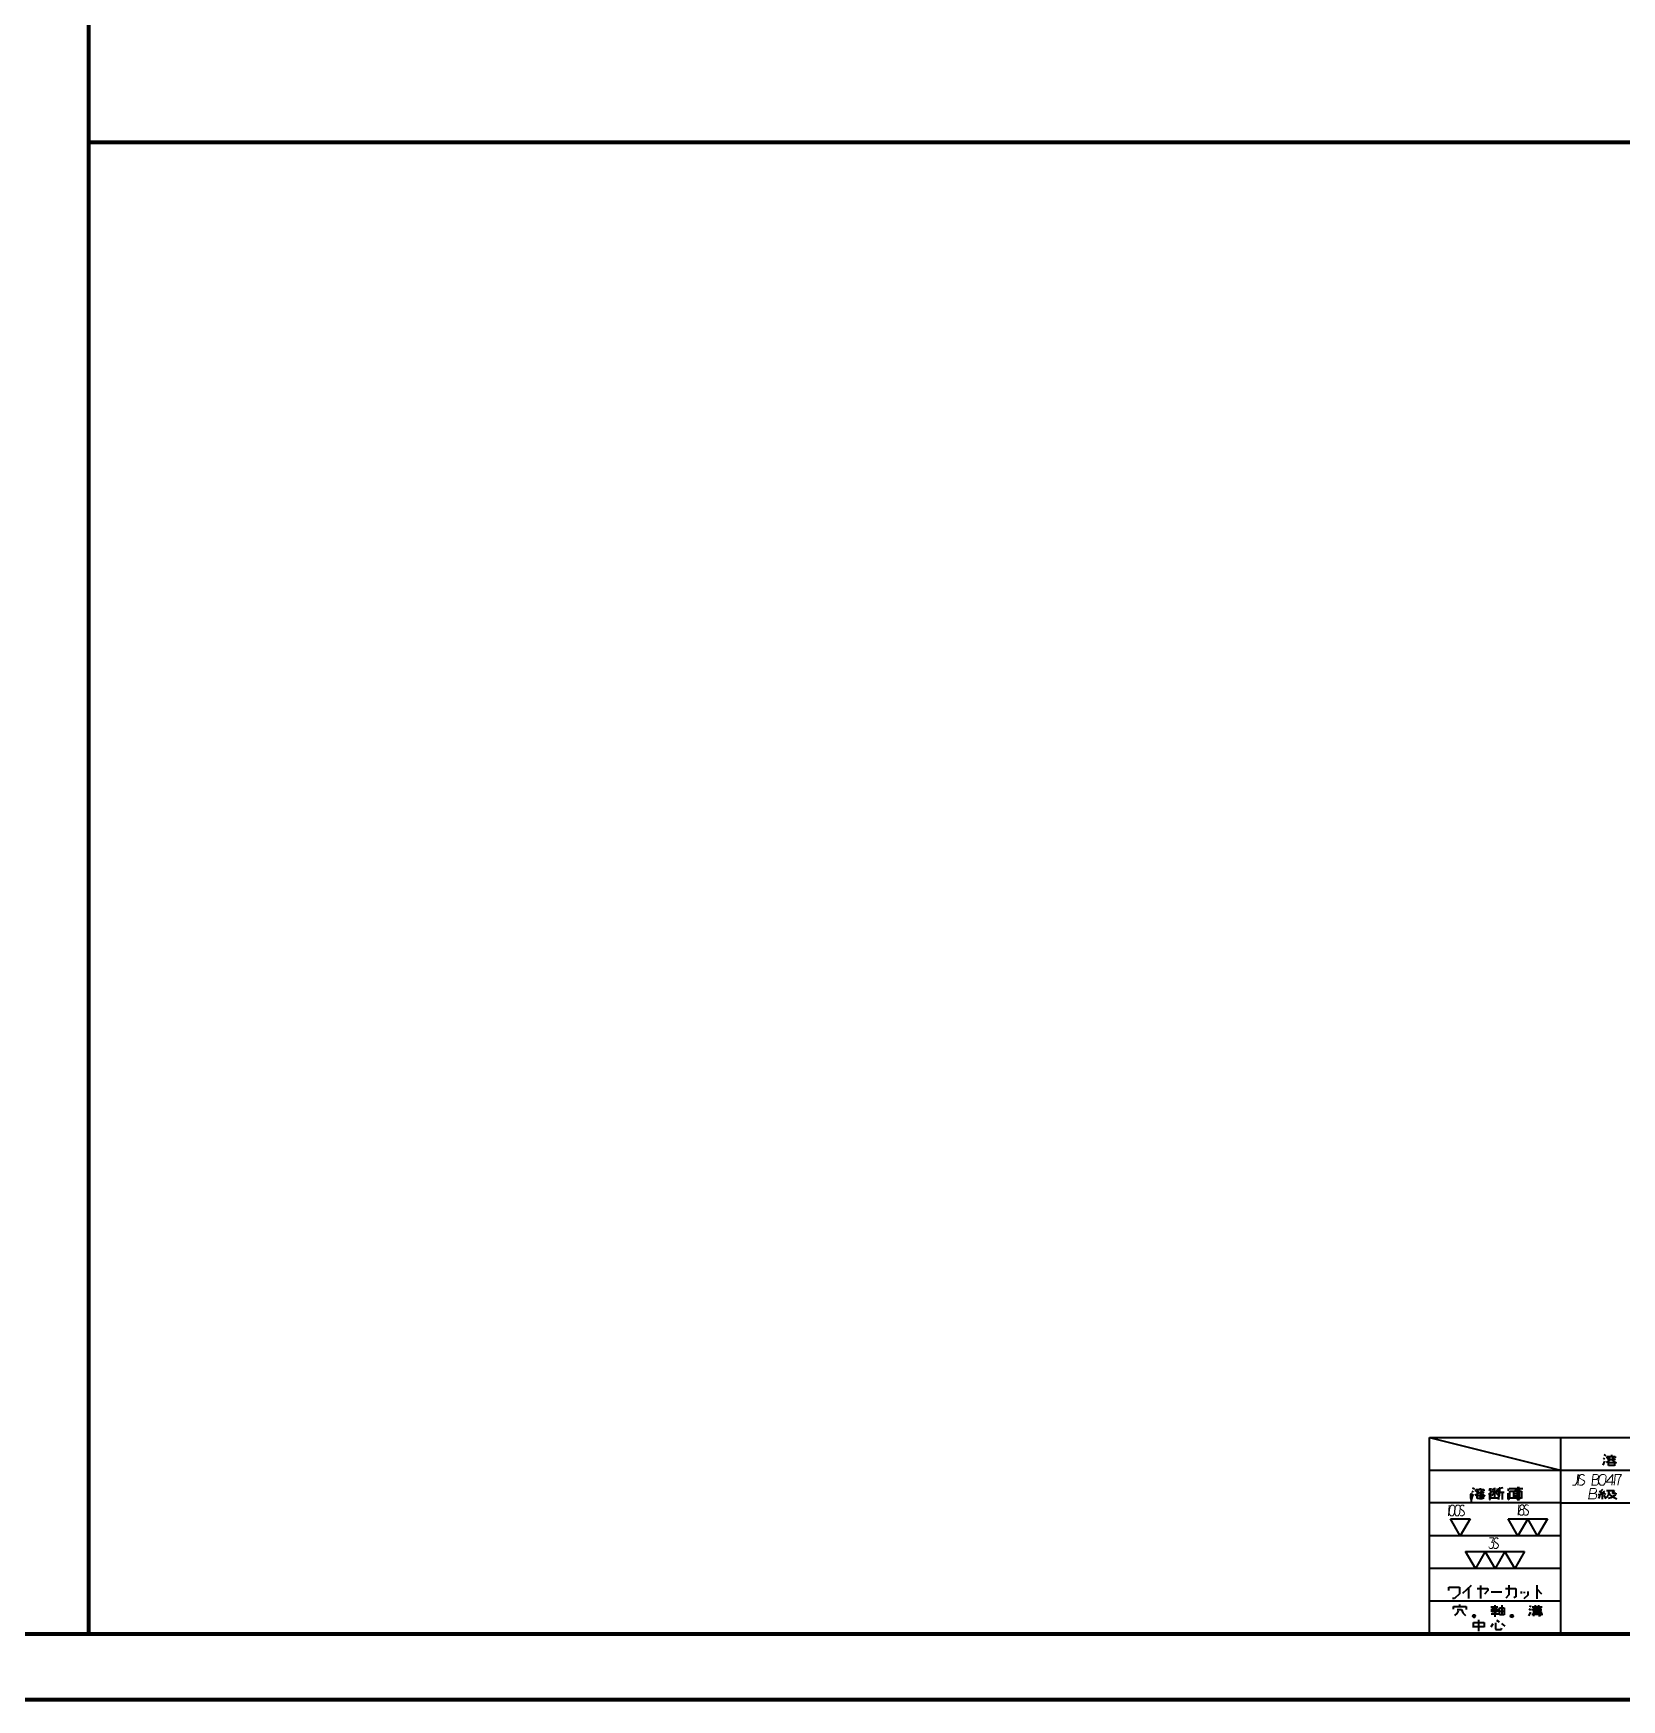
# Model space of a CAD drawing. Header units: millimetres. Extents: x 1333 to 104182, y -62926 to -5704.
# Drawn here: x 48755 to 49239, y -62916 to -62407 of the extents above; entities that cross this region are included whole.
import ezdxf

# ---------------------------------------------------------------- set-up
doc = ezdxf.new("R2010")
doc.units = ezdxf.units.MM
doc.header["$LTSCALE"] = 0.5
doc.layers.add('11', color=3, linetype='Continuous')

msp = doc.modelspace()

# ---------------------------------------------------------------- linework, layer by layer
at = {"color": 7, "lineweight": 70}
for p, q in [((48771.875, -61747.561), (48771.875, -62895.561)), ((48771.875, -62440.468), (49420.743, -62440.468)), ((49700.743, -62895.561), (48088.743, -62895.561)), ((49720.743, -62915.561), (48038.743, -62915.561))]:
    msp.add_line(p, q, dxfattribs=at)
at = {"color": 7, "lineweight": 35}
for p, q in [((49180.743, -62835.561), (49421.099, -62835.561)), ((49180.743, -62895.561), (49180.743, -62835.561)), ((49180.743, -62835.561), (49220.743, -62845.561)), ((49180.743, -62895.561), (49180.743, -62835.561)), ((49220.743, -62835.561), (49220.743, -62895.561)), ((49180.743, -62845.561), (49420.743, -62845.561)), ((49220.743, -62855.561), (49180.743, -62855.561)), ((49220.743, -62855.561), (49260.743, -62855.561)), ((49220.743, -62865.561), (49180.743, -62865.561)), ((49220.743, -62875.561), (49180.743, -62875.561)), ((49220.743, -62885.561), (49180.743, -62885.561)), ((49180.743, -62895.561), (48900.743, -62895.561)), ((49180.743, -62895.561), (48900.743, -62895.561)), ((49180.743, -62895.561), (48900.743, -62895.561)), ((49180.743, -62895.561), (48900.743, -62895.561)), ((49180.743, -62895.561), (48900.743, -62895.561)), ((49180.743, -62895.561), (48900.743, -62895.561)), ((49180.743, -62895.561), (48900.743, -62895.561)), ((49180.743, -62895.561), (48900.743, -62895.561)), ((49700.743, -62895.561), (49180.743, -62895.561))]:
    msp.add_line(p, q, dxfattribs=at)
at = {"color": 7, "lineweight": 35, "ltscale": 0.25}
for p, q in [((49180.743, -62855.561), (49180.743, -62835.561)), ((49180.743, -62855.561), (49180.743, -62835.561)), ((49180.743, -62855.561), (49180.743, -62835.561)), ((49180.743, -62875.561), (49180.743, -62855.561)), ((49180.743, -62875.561), (49180.743, -62855.561)), ((49180.743, -62895.561), (49180.743, -62875.561)), ((49180.743, -62895.561), (49180.743, -62875.561)), ((49180.743, -62895.561), (49180.743, -62875.561)), ((49180.743, -62895.561), (49180.743, -62875.561))]:
    msp.add_line(p, q, dxfattribs=at)
at = {"color": 7, "lineweight": 35, "ltscale": 0.006512}
msp.add_line((49233.684, -62841.875), (49234.089, -62842.203), dxfattribs=at)
at = {"color": 7, "lineweight": 35, "ltscale": 0.016865}
msp.add_line((49233.731, -62844.012), (49234.245, -62842.764), dxfattribs=at)
at = {"color": 7, "lineweight": 35, "ltscale": 0.008742}
for p, q in [((49233.887, -62840.815), (49234.478, -62841.189)), ((49193.853, -62850.9), (49194.444, -62851.274))]:
    msp.add_line(p, q, dxfattribs=at)
at = {"color": 7, "lineweight": 35, "ltscale": 0.014848}
msp.add_line((49235.629, -62842.546), (49234.619, -62843.17), dxfattribs=at)
at = {"color": 7, "lineweight": 35, "ltscale": 0.007211}
for p, q in [((49234.914, -62841.922), (49234.914, -62841.345)), ((49194.88, -62852.007), (49194.88, -62851.43))]:
    msp.add_line(p, q, dxfattribs=at)
at = {"color": 7, "lineweight": 35, "ltscale": 0.031128}
msp.add_line((49234.914, -62841.345), (49237.404, -62841.345), dxfattribs=at)
at = {"color": 7, "lineweight": 35, "ltscale": 0.01145}
msp.add_line((49235.723, -62841.766), (49234.976, -62842.296), dxfattribs=at)
at = {"color": 7, "lineweight": 35, "ltscale": 0.022949}
for p, q in [((49235.303, -62843.185), (49237.139, -62843.185)), ((49235.303, -62844.01), (49237.139, -62844.01)), ((49195.269, -62853.27), (49197.105, -62853.27)), ((49195.269, -62854.095), (49197.105, -62854.095))]:
    msp.add_line(p, q, dxfattribs=at)
at = {"color": 7, "lineweight": 35, "ltscale": 0.012088}
for p, q in [((49235.303, -62844.152), (49235.303, -62843.185)), ((49195.269, -62854.237), (49195.269, -62853.27))]:
    msp.add_line(p, q, dxfattribs=at)
at = {"color": 7, "lineweight": 35, "ltscale": 0.007454}
for p, q in [((49236.081, -62842.156), (49235.629, -62842.546)), ((49196.047, -62852.241), (49195.596, -62852.63))]:
    msp.add_line(p, q, dxfattribs=at)
at = {"color": 7, "lineweight": 35, "ltscale": 0.015147}
msp.add_line((49236.081, -62842.156), (49237.045, -62842.889), dxfattribs=at)
at = {"color": 7, "lineweight": 35, "ltscale": 0.00546}
for p, q in [((49236.237, -62840.908), (49236.237, -62841.345)), ((49196.203, -62850.993), (49196.203, -62851.43))]:
    msp.add_line(p, q, dxfattribs=at)
at = {"color": 7, "lineweight": 35, "ltscale": 0.01429}
msp.add_line((49236.408, -62841.781), (49237.451, -62842.249), dxfattribs=at)
at = {"color": 7, "lineweight": 35, "ltscale": 0.009924}
msp.add_line((49237.045, -62842.889), (49237.746, -62843.263), dxfattribs=at)
at = {"color": 7, "lineweight": 35, "ltscale": 0.012479}
msp.add_line((49237.139, -62843.185), (49237.139, -62844.183), dxfattribs=at)
at = {"color": 7, "lineweight": 35, "ltscale": 0.005847}
for p, q in [((49237.404, -62841.345), (49237.404, -62841.813)), ((49197.37, -62851.43), (49197.37, -62851.898))]:
    msp.add_line(p, q, dxfattribs=at)
at = {"color": 7, "lineweight": 35, "ltscale": 0.006033}
for p, q in [((49193.333, -62853.067), (49193.428, -62852.594)), ((49199.004, -62853.067), (49199.099, -62852.594))]:
    msp.add_line(p, q, dxfattribs=at)
at = {"color": 7, "lineweight": 35, "ltscale": 0.012043}
for p, q in [((49193.333, -62854.031), (49193.333, -62853.067)), ((49199.004, -62853.067), (49199.004, -62854.031))]:
    msp.add_line(p, q, dxfattribs=at)
at = {"color": 7, "lineweight": 35, "ltscale": 0.00118}
for p, q in [((49193.428, -62852.594), (49193.522, -62852.594)), ((49193.522, -62854.509), (49193.428, -62854.509))]:
    msp.add_line(p, q, dxfattribs=at)
at = {"color": 7, "lineweight": 35, "ltscale": 0.006032}
for p, q in [((49193.522, -62852.594), (49193.616, -62853.067)), ((49199.193, -62852.594), (49199.287, -62853.067))]:
    msp.add_line(p, q, dxfattribs=at)
at = {"color": 7, "lineweight": 35, "ltscale": 0.006505}
msp.add_line((49193.651, -62851.96), (49194.055, -62852.287), dxfattribs=at)
at = {"color": 7, "lineweight": 35, "ltscale": 0.016863}
msp.add_line((49193.698, -62854.097), (49194.211, -62852.849), dxfattribs=at)
at = {"color": 7, "lineweight": 35, "ltscale": 0.014857}
msp.add_line((49195.596, -62852.63), (49194.585, -62853.254), dxfattribs=at)
at = {"color": 7, "lineweight": 35, "ltscale": 0.031116}
msp.add_line((49194.88, -62851.43), (49197.37, -62851.43), dxfattribs=at)
at = {"color": 7, "lineweight": 35, "ltscale": 0.011452}
msp.add_line((49195.689, -62851.851), (49194.942, -62852.381), dxfattribs=at)
at = {"color": 7, "lineweight": 35, "ltscale": 0.015146}
msp.add_line((49196.047, -62852.241), (49197.012, -62852.974), dxfattribs=at)
at = {"color": 7, "lineweight": 35, "ltscale": 0.006188}
msp.add_line((49196.172, -62852.594), (49196.273, -62852.109), dxfattribs=at)
at = {"color": 7, "lineweight": 35, "ltscale": 0.030001}
msp.add_line((49196.172, -62852.109), (49196.172, -62854.509), dxfattribs=at)
at = {"color": 7, "lineweight": 35, "ltscale": 0.001898}
msp.add_line((49196.273, -62852.109), (49196.425, -62852.109), dxfattribs=at)
at = {"color": 7, "lineweight": 35, "ltscale": 0.014288}
msp.add_line((49196.374, -62851.866), (49197.417, -62852.334), dxfattribs=at)
at = {"color": 7, "lineweight": 35, "ltscale": 0.00619}
msp.add_line((49196.425, -62852.109), (49196.527, -62852.594), dxfattribs=at)
at = {"color": 7, "lineweight": 35, "ltscale": 0.023945}
for p, q in [((49196.527, -62852.594), (49196.527, -62854.509)), ((49204.958, -62852.594), (49204.958, -62854.509))]:
    msp.add_line(p, q, dxfattribs=at)
at = {"color": 7, "lineweight": 35, "ltscale": 0.009926}
msp.add_line((49197.012, -62852.974), (49197.712, -62853.348), dxfattribs=at)
at = {"color": 7, "lineweight": 35, "ltscale": 0.012476}
msp.add_line((49197.105, -62853.27), (49197.105, -62854.268), dxfattribs=at)
at = {"color": 7, "lineweight": 35, "ltscale": 0.003543}
msp.add_line((49199.287, -62853.552), (49199.004, -62853.552), dxfattribs=at)
at = {"color": 7, "lineweight": 35, "ltscale": 0.009187}
for p, q in [((49199.099, -62851.873), (49199.241, -62851.152)), ((49204.77, -62851.873), (49204.912, -62851.152))]:
    msp.add_line(p, q, dxfattribs=at)
at = {"color": 7, "lineweight": 35, "ltscale": 0.001178}
for p, q in [((49199.099, -62852.594), (49199.193, -62852.594)), ((49204.77, -62854.509), (49204.864, -62854.509))]:
    msp.add_line(p, q, dxfattribs=at)
at = {"color": 7, "lineweight": 35, "ltscale": 0.006057}
msp.add_line((49199.287, -62853.067), (49199.287, -62853.552), dxfattribs=at)
at = {"color": 7, "lineweight": 35, "ltscale": 0.039401}
msp.add_line((49199.351, -62851.008), (49199.351, -62854.16), dxfattribs=at)
at = {"color": 7, "lineweight": 35, "ltscale": 0.024097}
msp.add_line((49199.643, -62852.082), (49201.571, -62852.082), dxfattribs=at)
at = {"color": 7, "lineweight": 35, "ltscale": 0.00969}
msp.add_line((49200.26, -62852.82), (49199.747, -62853.401), dxfattribs=at)
at = {"color": 7, "lineweight": 35, "ltscale": 0.008044}
msp.add_line((49199.952, -62851.149), (49200.164, -62851.757), dxfattribs=at)
at = {"color": 7, "lineweight": 35, "ltscale": 0.010407}
msp.add_line((49200.646, -62852.082), (49200.26, -62852.82), dxfattribs=at)
at = {"color": 7, "lineweight": 35, "ltscale": 0.036157}
msp.add_line((49200.646, -62853.803), (49200.646, -62850.91), dxfattribs=at)
at = {"color": 7, "lineweight": 35, "ltscale": 0.016811}
msp.add_line((49200.646, -62852.082), (49201.565, -62853.064), dxfattribs=at)
at = {"color": 7, "lineweight": 35, "ltscale": 0.008755}
msp.add_line((49201.458, -62851.171), (49201.262, -62851.843), dxfattribs=at)
at = {"color": 7, "lineweight": 35, "ltscale": 0.012232}
msp.add_line((49201.95, -62853.162), (49201.673, -62854.1), dxfattribs=at)
at = {"color": 7, "lineweight": 35, "ltscale": 0.002527}
msp.add_line((49201.843, -62852.109), (49202.045, -62852.109), dxfattribs=at)
at = {"color": 7, "lineweight": 35, "ltscale": 0.006325}
msp.add_line((49201.944, -62851.399), (49202.045, -62850.904), dxfattribs=at)
at = {"color": 7, "lineweight": 35, "ltscale": 0.038875}
msp.add_line((49201.944, -62854.509), (49201.944, -62851.399), dxfattribs=at)
at = {"color": 7, "lineweight": 35, "ltscale": 0.011613}
msp.add_line((49202.063, -62852.24), (49201.95, -62853.162), dxfattribs=at)
at = {"color": 7, "lineweight": 35, "ltscale": 0.001915}
msp.add_line((49202.045, -62850.904), (49202.198, -62850.904), dxfattribs=at)
at = {"color": 7, "lineweight": 35, "ltscale": 0.013877}
msp.add_line((49203.146, -62850.916), (49202.063, -62851.16), dxfattribs=at)
at = {"color": 7, "lineweight": 35, "ltscale": 0.013495}
msp.add_line((49202.063, -62851.16), (49202.063, -62852.24), dxfattribs=at)
at = {"color": 7, "lineweight": 35, "ltscale": 0.017666}
msp.add_line((49202.063, -62852.24), (49203.476, -62852.261), dxfattribs=at)
at = {"color": 7, "lineweight": 35, "ltscale": 0.003158}
msp.add_line((49202.198, -62850.904), (49202.247, -62851.152), dxfattribs=at)
at = {"color": 7, "lineweight": 35, "ltscale": 0.027921}
msp.add_line((49202.876, -62852.252), (49202.876, -62854.486), dxfattribs=at)
at = {"color": 7, "lineweight": 35, "ltscale": 0.017958}
msp.add_line((49204.675, -62852.594), (49204.675, -62854.031), dxfattribs=at)
at = {"color": 7, "lineweight": 35, "ltscale": 0.052234}
msp.add_line((49205.036, -62851.154), (49209.214, -62851.154), dxfattribs=at)
at = {"color": 7, "lineweight": 35, "ltscale": 0.045264}
for p, q in [((49205.214, -62851.995), (49208.836, -62851.995)), ((49205.214, -62853.997), (49208.836, -62853.997))]:
    msp.add_line(p, q, dxfattribs=at)
at = {"color": 7, "lineweight": 35, "ltscale": 0.027261}
msp.add_line((49205.214, -62854.176), (49205.214, -62851.995), dxfattribs=at)
at = {"color": 7, "lineweight": 35, "ltscale": 0.025024}
for p, q in [((49206.405, -62851.995), (49206.405, -62853.997)), ((49207.72, -62851.995), (49207.72, -62853.997))]:
    msp.add_line(p, q, dxfattribs=at)
at = {"color": 7, "lineweight": 35, "ltscale": 0.016443}
for p, q in [((49206.405, -62852.657), (49207.72, -62852.657)), ((49206.405, -62853.352), (49207.72, -62853.352))]:
    msp.add_line(p, q, dxfattribs=at)
at = {"color": 7, "lineweight": 35, "ltscale": 0.013239}
msp.add_line((49207.412, -62851.154), (49206.79, -62852.012), dxfattribs=at)
at = {"color": 7, "lineweight": 35, "ltscale": 0.045072}
for p, q in [((49207.463, -62850.904), (49207.463, -62854.509)), ((49208.173, -62854.509), (49208.173, -62850.904))]:
    msp.add_line(p, q, dxfattribs=at)
at = {"color": 7, "lineweight": 35, "ltscale": 0.008875}
for p, q in [((49208.173, -62850.904), (49207.463, -62850.904)), ((49207.463, -62854.509), (49208.173, -62854.509))]:
    msp.add_line(p, q, dxfattribs=at)
at = {"color": 7, "lineweight": 35, "ltscale": 0.027396}
msp.add_line((49208.836, -62851.995), (49208.836, -62854.187), dxfattribs=at)
at = {"color": 7, "lineweight": 35, "ltscale": 0.024924}
msp.add_line((49232.155, -62852.924), (49234.136, -62852.702), dxfattribs=at)
at = {"color": 7, "lineweight": 35, "ltscale": 0.013404}
msp.add_line((49232.68, -62853.204), (49232.286, -62854.202), dxfattribs=at)
at = {"color": 7, "lineweight": 35, "ltscale": 0.013327}
msp.add_line((49232.467, -62851.919), (49233.379, -62852.471), dxfattribs=at)
at = {"color": 7, "lineweight": 35, "ltscale": 0.012234}
msp.add_line((49233.528, -62851.49), (49232.812, -62852.158), dxfattribs=at)
at = {"color": 7, "lineweight": 35, "ltscale": 0.018504}
msp.add_line((49234.095, -62851.976), (49232.894, -62852.842), dxfattribs=at)
at = {"color": 7, "lineweight": 35, "ltscale": 0.020496}
msp.add_line((49233.395, -62852.785), (49233.437, -62854.424), dxfattribs=at)
at = {"color": 7, "lineweight": 35, "ltscale": 0.008484}
msp.add_line((49233.914, -62852.529), (49234.44, -62852.957), dxfattribs=at)
at = {"color": 7, "lineweight": 35, "ltscale": 0.008293}
for p, q in [((49233.922, -62853.18), (49234.235, -62853.765)), ((49206.201, -62890.183), (49205.552, -62890.323))]:
    msp.add_line(p, q, dxfattribs=at)
at = {"color": 7, "lineweight": 35, "ltscale": 0.004731}
msp.add_line((49234.909, -62853.641), (49234.637, -62853.905), dxfattribs=at)
at = {"color": 7, "lineweight": 35, "ltscale": 0.030127}
msp.add_line((49234.678, -62851.787), (49237.088, -62851.787), dxfattribs=at)
at = {"color": 7, "lineweight": 35, "ltscale": 0.006372}
msp.add_line((49235.23, -62853.245), (49234.909, -62853.641), dxfattribs=at)
at = {"color": 7, "lineweight": 35, "ltscale": 0.005373}
msp.add_line((49235.353, -62852.834), (49235.23, -62853.245), dxfattribs=at)
at = {"color": 7, "lineweight": 35, "ltscale": 0.013083}
msp.add_line((49235.353, -62851.787), (49235.353, -62852.834), dxfattribs=at)
at = {"color": 7, "lineweight": 35, "ltscale": 0.009837}
msp.add_line((49235.353, -62852.413), (49235.756, -62853.089), dxfattribs=at)
at = {"color": 7, "lineweight": 35, "ltscale": 0.010649}
msp.add_line((49235.756, -62853.089), (49236.438, -62853.6), dxfattribs=at)
at = {"color": 7, "lineweight": 35, "ltscale": 0.014628}
msp.add_line((49237.104, -62853.419), (49236.077, -62853.979), dxfattribs=at)
at = {"color": 7, "lineweight": 35, "ltscale": 0.01536}
msp.add_line((49237.088, -62851.787), (49236.406, -62852.809), dxfattribs=at)
at = {"color": 7, "lineweight": 35, "ltscale": 0.020168}
msp.add_line((49236.438, -62853.6), (49237.911, -62854.259), dxfattribs=at)
at = {"color": 7, "lineweight": 35, "ltscale": 0.013049}
msp.add_line((49236.538, -62852.611), (49237.582, -62852.611), dxfattribs=at)
at = {"color": 7, "lineweight": 35, "ltscale": 0.006121}
msp.add_line((49237.433, -62853.056), (49237.104, -62853.419), dxfattribs=at)
at = {"color": 7, "lineweight": 35, "ltscale": 0.005862}
msp.add_line((49237.582, -62852.611), (49237.433, -62853.056), dxfattribs=at)
at = {"color": 7, "lineweight": 35, "ltscale": 0.006102}
for p, q in [((49193.428, -62854.509), (49193.333, -62854.031)), ((49199.004, -62854.031), (49199.099, -62854.509)), ((49204.675, -62854.031), (49204.77, -62854.509))]:
    msp.add_line(p, q, dxfattribs=at)
at = {"color": 7, "lineweight": 35, "ltscale": 0.000596619}
msp.add_line((49193.428, -62855.231), (49193.38, -62855.231), dxfattribs=at)
at = {"color": 7, "lineweight": 35, "ltscale": 0.003084}
msp.add_line((49193.474, -62854.988), (49193.428, -62855.231), dxfattribs=at)
at = {"color": 7, "lineweight": 35, "ltscale": 0.005986}
msp.add_line((49193.474, -62854.509), (49193.474, -62854.988), dxfattribs=at)
at = {"color": 7, "lineweight": 35, "ltscale": 0.006101}
for p, q in [((49193.616, -62854.031), (49193.522, -62854.509)), ((49204.864, -62854.509), (49204.958, -62854.031))]:
    msp.add_line(p, q, dxfattribs=at)
at = {"color": 7, "lineweight": 35, "ltscale": 0.001775}
msp.add_line((49199.099, -62854.509), (49199.241, -62854.509), dxfattribs=at)
at = {"color": 7, "lineweight": 35, "ltscale": 0.003049}
msp.add_line((49199.241, -62854.509), (49199.287, -62854.27), dxfattribs=at)
at = {"color": 7, "lineweight": 35, "ltscale": 0.026526}
msp.add_line((49199.351, -62854.025), (49201.473, -62854.025), dxfattribs=at)
at = {"color": 7, "lineweight": 35, "ltscale": 0.005119}
msp.add_line((49201.673, -62854.1), (49201.387, -62854.393), dxfattribs=at)
at = {"color": 7, "lineweight": 35, "ltscale": 0.00685}
msp.add_line((49234.637, -62853.905), (49234.144, -62854.144), dxfattribs=at)
at = {"color": 7, "lineweight": 35, "ltscale": 0.010798}
msp.add_line((49236.077, -62853.979), (49235.238, -62854.185), dxfattribs=at)
at = {"color": 7, "lineweight": 35, "ltscale": 0.075}
for p, q in [((49187.15, -62860.365), (49193.15, -62860.365)), ((49187.15, -62860.365), (49193.15, -62860.365)), ((49204.712, -62860.365), (49210.712, -62860.365)), ((49204.712, -62860.365), (49210.712, -62860.365)), ((49210.712, -62860.365), (49216.712, -62860.365)), ((49210.712, -62860.365), (49216.712, -62860.365)), ((49191.743, -62870.365), (49197.743, -62870.365)), ((49191.743, -62870.365), (49197.743, -62870.365)), ((49197.743, -62870.365), (49203.743, -62870.365)), ((49197.743, -62870.365), (49203.743, -62870.365)), ((49203.743, -62870.365), (49209.743, -62870.365)), ((49203.743, -62870.365), (49209.743, -62870.365))]:
    msp.add_line(p, q, dxfattribs=at)
at = {"color": 7, "lineweight": 35, "ltscale": 0.074999}
for p, q in [((49190.15, -62865.561), (49187.15, -62860.365)), ((49190.15, -62865.561), (49187.15, -62860.365)), ((49193.15, -62860.365), (49190.15, -62865.561)), ((49193.15, -62860.365), (49190.15, -62865.561)), ((49207.712, -62865.561), (49204.712, -62860.365)), ((49207.712, -62865.561), (49204.712, -62860.365)), ((49210.712, -62860.365), (49207.712, -62865.561)), ((49210.712, -62860.365), (49207.712, -62865.561)), ((49213.712, -62865.561), (49210.712, -62860.365)), ((49213.712, -62865.561), (49210.712, -62860.365)), ((49216.712, -62860.365), (49213.712, -62865.561)), ((49216.712, -62860.365), (49213.712, -62865.561)), ((49194.743, -62875.561), (49191.743, -62870.365)), ((49194.743, -62875.561), (49191.743, -62870.365)), ((49197.743, -62870.365), (49194.743, -62875.561)), ((49197.743, -62870.365), (49194.743, -62875.561)), ((49200.743, -62875.561), (49197.743, -62870.365)), ((49200.743, -62875.561), (49197.743, -62870.365)), ((49203.743, -62870.365), (49200.743, -62875.561)), ((49203.743, -62870.365), (49200.743, -62875.561)), ((49206.743, -62875.561), (49203.743, -62870.365)), ((49206.743, -62875.561), (49203.743, -62870.365)), ((49209.743, -62870.365), (49206.743, -62875.561)), ((49209.743, -62870.365), (49206.743, -62875.561))]:
    msp.add_line(p, q, dxfattribs=at)
at = {"color": 7, "lineweight": 35, "ltscale": 0.040674}
msp.add_line((49186.639, -62881.2), (49189.893, -62881.2), dxfattribs=at)
at = {"color": 7, "lineweight": 35, "ltscale": 0.013446}
msp.add_line((49186.639, -62882.276), (49186.639, -62881.2), dxfattribs=at)
at = {"color": 7, "lineweight": 35, "ltscale": 0.026549}
msp.add_line((49189.893, -62883.234), (49188.391, -62884.736), dxfattribs=at)
at = {"color": 7, "lineweight": 35, "ltscale": 0.02543}
msp.add_line((49189.893, -62881.2), (49189.893, -62883.234), dxfattribs=at)
at = {"color": 7, "lineweight": 35, "ltscale": 0.045755}
msp.add_line((49190.885, -62883.121), (49193.592, -62880.658), dxfattribs=at)
at = {"color": 7, "lineweight": 35, "ltscale": 0.0397}
msp.add_line((49192.661, -62881.505), (49192.661, -62884.681), dxfattribs=at)
at = {"color": 7, "lineweight": 35, "ltscale": 0.040039}
for p, q in [((49195.329, -62881.652), (49198.532, -62881.652)), ((49199.569, -62882.692), (49202.772, -62882.692))]:
    msp.add_line(p, q, dxfattribs=at)
at = {"color": 7, "lineweight": 35, "ltscale": 0.050012}
msp.add_line((49196.343, -62880.725), (49196.343, -62884.726), dxfattribs=at)
at = {"color": 7, "lineweight": 35, "ltscale": 0.018567}
msp.add_line((49198.532, -62882.285), (49197.481, -62883.335), dxfattribs=at)
at = {"color": 7, "lineweight": 35, "ltscale": 0.007913}
msp.add_line((49198.532, -62881.652), (49198.532, -62882.285), dxfattribs=at)
at = {"color": 7, "lineweight": 35, "ltscale": 0.039746}
msp.add_line((49203.922, -62881.652), (49207.102, -62881.652), dxfattribs=at)
at = {"color": 7, "lineweight": 35, "ltscale": 0.017365}
msp.add_line((49204.982, -62883.619), (49204, -62884.601), dxfattribs=at)
at = {"color": 7, "lineweight": 35, "ltscale": 0.037579}
msp.add_line((49204.982, -62880.612), (49204.982, -62883.619), dxfattribs=at)
at = {"color": 7, "lineweight": 35, "ltscale": 0.008783}
msp.add_line((49207.102, -62884.184), (49206.494, -62884.536), dxfattribs=at)
at = {"color": 7, "lineweight": 35, "ltscale": 0.031647}
msp.add_line((49207.102, -62881.652), (49207.102, -62884.184), dxfattribs=at)
at = {"color": 7, "lineweight": 35, "ltscale": 0.007629}
msp.add_line((49208.681, -62882.602), (49208.681, -62883.212), dxfattribs=at)
at = {"color": 7, "lineweight": 35, "ltscale": 0.020353}
msp.add_line((49210.688, -62883.664), (49209.537, -62884.816), dxfattribs=at)
at = {"color": 7, "lineweight": 35, "ltscale": 0.005237}
msp.add_line((49209.602, -62882.68), (49209.602, -62883.099), dxfattribs=at)
at = {"color": 7, "lineweight": 35, "ltscale": 0.013846}
msp.add_line((49210.688, -62882.557), (49210.688, -62883.664), dxfattribs=at)
at = {"color": 7, "lineweight": 35, "ltscale": 0.051141}
msp.add_line((49213.462, -62880.68), (49213.462, -62884.772), dxfattribs=at)
at = {"color": 7, "lineweight": 35, "ltscale": 0.026344}
msp.add_line((49213.462, -62881.743), (49214.953, -62883.233), dxfattribs=at)
at = {"color": 7, "lineweight": 35, "ltscale": 0.008008}
msp.add_line((49188.391, -62884.736), (49187.751, -62884.736), dxfattribs=at)
at = {"color": 7, "lineweight": 35, "ltscale": 0.047644}
msp.add_line((49188.088, -62887.168), (49191.9, -62887.168), dxfattribs=at)
at = {"color": 7, "lineweight": 35, "ltscale": 0.009323}
msp.add_line((49188.088, -62887.914), (49188.088, -62887.168), dxfattribs=at)
at = {"color": 7, "lineweight": 35, "ltscale": 0.01339}
msp.add_line((49189.149, -62889.134), (49188.359, -62889.858), dxfattribs=at)
at = {"color": 7, "lineweight": 35, "ltscale": 0.009085}
msp.add_line((49189.577, -62888.547), (49189.149, -62889.134), dxfattribs=at)
at = {"color": 7, "lineweight": 35, "ltscale": 0.016067}
msp.add_line((49189.239, -62888.072), (49190.524, -62888.049), dxfattribs=at)
at = {"color": 7, "lineweight": 35, "ltscale": 0.008194}
msp.add_line((49189.938, -62886.512), (49189.938, -62887.168), dxfattribs=at)
at = {"color": 7, "lineweight": 35, "ltscale": 0.01343}
msp.add_line((49190.524, -62888.049), (49190.93, -62889.044), dxfattribs=at)
at = {"color": 7, "lineweight": 35, "ltscale": 0.014779}
msp.add_line((49190.93, -62889.044), (49191.743, -62889.903), dxfattribs=at)
at = {"color": 7, "lineweight": 35, "ltscale": 0.011584}
msp.add_line((49191.9, -62887.168), (49191.9, -62888.095), dxfattribs=at)
at = {"color": 7, "lineweight": 35, "ltscale": 0.026721}
msp.add_line((49199.499, -62887.236), (49201.636, -62887.236), dxfattribs=at)
at = {"color": 7, "lineweight": 35, "ltscale": 0.020081}
for p, q in [((49199.794, -62887.812), (49201.4, -62887.812)), ((49199.794, -62888.329), (49201.4, -62888.329)), ((49201.4, -62888.787), (49199.794, -62888.787))]:
    msp.add_line(p, q, dxfattribs=at)
at = {"color": 7, "lineweight": 35, "ltscale": 0.011816}
msp.add_line((49199.794, -62888.757), (49199.794, -62887.812), dxfattribs=at)
at = {"color": 7, "lineweight": 35, "ltscale": 0.044495}
msp.add_line((49200.627, -62886.704), (49200.627, -62890.264), dxfattribs=at)
at = {"color": 7, "lineweight": 35, "ltscale": 0.012186}
msp.add_line((49201.4, -62887.812), (49201.4, -62888.787), dxfattribs=at)
at = {"color": 7, "lineweight": 35, "ltscale": 0.017505}
for p, q in [((49202.115, -62887.561), (49203.515, -62887.561)), ((49202.115, -62888.543), (49203.515, -62888.543)), ((49202.115, -62889.562), (49203.515, -62889.562))]:
    msp.add_line(p, q, dxfattribs=at)
at = {"color": 7, "lineweight": 35, "ltscale": 0.027048}
msp.add_line((49202.115, -62889.725), (49202.115, -62887.561), dxfattribs=at)
at = {"color": 7, "lineweight": 35, "ltscale": 0.035538}
msp.add_line((49202.807, -62886.712), (49202.807, -62889.555), dxfattribs=at)
at = {"color": 7, "lineweight": 35, "ltscale": 0.026678}
msp.add_line((49203.515, -62887.561), (49203.515, -62889.695), dxfattribs=at)
at = {"color": 7, "lineweight": 35, "ltscale": 0.007469}
msp.add_line((49211.045, -62887.805), (49211.532, -62888.152), dxfattribs=at)
at = {"color": 7, "lineweight": 35, "ltscale": 0.016422}
msp.add_line((49211.053, -62890.028), (49211.628, -62888.846), dxfattribs=at)
at = {"color": 7, "lineweight": 35, "ltscale": 0.007961}
msp.add_line((49211.201, -62886.889), (49211.783, -62887.148), dxfattribs=at)
at = {"color": 7, "lineweight": 35, "ltscale": 0.03988}
msp.add_line((49211.856, -62888.056), (49215.046, -62888.056), dxfattribs=at)
at = {"color": 7, "lineweight": 35, "ltscale": 0.038135}
msp.add_line((49212.07, -62887.214), (49215.121, -62887.214), dxfattribs=at)
at = {"color": 7, "lineweight": 35, "ltscale": 0.034998}
msp.add_line((49212.269, -62889.001), (49215.069, -62889.001), dxfattribs=at)
at = {"color": 7, "lineweight": 35, "ltscale": 0.031494}
msp.add_line((49212.298, -62887.635), (49214.818, -62887.635), dxfattribs=at)
at = {"color": 7, "lineweight": 35, "ltscale": 0.02616}
msp.add_line((49212.542, -62888.455), (49214.634, -62888.455), dxfattribs=at)
at = {"color": 7, "lineweight": 35, "ltscale": 0.02077}
msp.add_line((49212.542, -62890.116), (49212.542, -62888.455), dxfattribs=at)
at = {"color": 7, "lineweight": 35, "ltscale": 0.016248}
msp.add_line((49213.013, -62886.756), (49213.013, -62888.056), dxfattribs=at)
at = {"color": 7, "lineweight": 35, "ltscale": 0.017722}
msp.add_line((49213.676, -62888.056), (49213.676, -62889.474), dxfattribs=at)
at = {"color": 7, "lineweight": 35, "ltscale": 0.016525}
msp.add_line((49214.038, -62886.734), (49214.038, -62888.056), dxfattribs=at)
at = {"color": 7, "lineweight": 35, "ltscale": 0.018094}
msp.add_line((49214.634, -62888.455), (49214.634, -62889.902), dxfattribs=at)
at = {"color": 7, "lineweight": 35, "ltscale": 0.009827}
for p, q in [((49193.912, -62889.97), (49194.698, -62889.97)), ((49194.698, -62889.97), (49193.912, -62889.97)), ((49206.222, -62889.958), (49205.436, -62889.959)), ((49205.436, -62889.959), (49206.222, -62889.958))]:
    msp.add_line(p, q, dxfattribs=at)
at = {"color": 7, "lineweight": 35, "ltscale": 0.009973}
for p, q in [((49194.698, -62889.97), (49193.929, -62890.184)), ((49206.222, -62889.958), (49205.454, -62890.172))]:
    msp.add_line(p, q, dxfattribs=at)
at = {"color": 7, "lineweight": 35, "ltscale": 0.009339}
for p, q in [((49193.929, -62890.184), (49194.676, -62890.195)), ((49205.454, -62890.172), (49206.201, -62890.183))]:
    msp.add_line(p, q, dxfattribs=at)
at = {"color": 7, "lineweight": 35, "ltscale": 0.008787}
msp.add_line((49194.028, -62889.757), (49194.698, -62889.97), dxfattribs=at)
at = {"color": 7, "lineweight": 35, "ltscale": 0.007298}
msp.add_line((49194.611, -62889.788), (49194.028, -62889.757), dxfattribs=at)
at = {"color": 7, "lineweight": 35, "ltscale": 0.008292}
msp.add_line((49194.676, -62890.195), (49194.028, -62890.335), dxfattribs=at)
at = {"color": 7, "lineweight": 35, "ltscale": 0.006446}
for p, q in [((49194.028, -62890.335), (49194.543, -62890.368)), ((49205.552, -62890.323), (49206.067, -62890.356))]:
    msp.add_line(p, q, dxfattribs=at)
at = {"color": 7, "lineweight": 35, "ltscale": 0.018365}
msp.add_line((49194.201, -62893.52), (49194.201, -62892.05), dxfattribs=at)
at = {"color": 7, "lineweight": 35, "ltscale": 0.040601}
for p, q in [((49194.201, -62892.05), (49197.449, -62892.05)), ((49194.201, -62893.239), (49197.449, -62893.239))]:
    msp.add_line(p, q, dxfattribs=at)
at = {"color": 7, "lineweight": 35, "ltscale": 0.004215}
for p, q in [((49194.305, -62889.646), (49194.611, -62889.788)), ((49205.83, -62889.634), (49206.135, -62889.777))]:
    msp.add_line(p, q, dxfattribs=at)
at = {"color": 7, "lineweight": 35, "ltscale": 0.043878}
msp.add_line((49195.74, -62891.167), (49195.74, -62894.677), dxfattribs=at)
at = {"color": 7, "lineweight": 35, "ltscale": 0.017517}
msp.add_line((49197.449, -62892.05), (49197.449, -62893.452), dxfattribs=at)
at = {"color": 7, "lineweight": 35, "ltscale": 0.014554}
msp.add_line((49200.033, -62892.435), (49199.491, -62893.465), dxfattribs=at)
at = {"color": 7, "lineweight": 35, "ltscale": 0.027539}
msp.add_line((49199.521, -62889.407), (49201.724, -62889.407), dxfattribs=at)
at = {"color": 7, "lineweight": 35, "ltscale": 0.02406}
msp.add_line((49200.915, -62892.095), (49200.915, -62894.02), dxfattribs=at)
at = {"color": 7, "lineweight": 35, "ltscale": 0.004455}
msp.add_line((49200.915, -62894.02), (49201.223, -62894.198), dxfattribs=at)
at = {"color": 7, "lineweight": 35, "ltscale": 0.012576}
msp.add_line((49201.186, -62891.269), (49202.033, -62891.812), dxfattribs=at)
at = {"color": 7, "lineweight": 35, "ltscale": 0.014355}
msp.add_line((49201.223, -62894.198), (49202.372, -62894.198), dxfattribs=at)
at = {"color": 7, "lineweight": 35, "ltscale": 0.004297}
msp.add_line((49202.372, -62894.198), (49202.669, -62894.027), dxfattribs=at)
at = {"color": 7, "lineweight": 35, "ltscale": 0.004257}
msp.add_line((49202.669, -62894.027), (49202.839, -62893.732), dxfattribs=at)
at = {"color": 7, "lineweight": 35, "ltscale": 0.016273}
msp.add_line((49202.711, -62892.356), (49203.716, -62893.182), dxfattribs=at)
at = {"color": 7, "lineweight": 35, "ltscale": 0.008776}
msp.add_line((49205.553, -62889.745), (49206.222, -62889.958), dxfattribs=at)
at = {"color": 7, "lineweight": 35, "ltscale": 0.007286}
msp.add_line((49206.135, -62889.777), (49205.553, -62889.745), dxfattribs=at)
at = {"color": 7, "lineweight": 35, "ltscale": 0.041724}
msp.add_line((49211.937, -62889.474), (49215.275, -62889.474), dxfattribs=at)
at = {"color": 7, "lineweight": 35, "ltscale": 0.005164}
msp.add_line((49214.435, -62890.017), (49214.022, -62890.017), dxfattribs=at)
at = {"color": 7, "lineweight": 35, "ltscale": 0.002874}
msp.add_line((49214.634, -62889.902), (49214.435, -62890.017), dxfattribs=at)
at = {"color": 3}
msp.add_lwpolyline([(48038.743, -61727.561), (49720.743, -61727.561), (49720.743, -62915.561), (48038.743, -62915.561)], close=True, dxfattribs=at)
at = {"color": 7, "lineweight": 13}
for points in [[(49226.005, -62846.894), (49225.757, -62849.174), (49225.51, -62849.734), (49225.164, -62850.094), (49224.373, -62850.094)], [(49226.005, -62850.094), (49226.153, -62848.494), (49226.301, -62846.894)], [(49226.301, -62849.974), (49226.598, -62850.094), (49227.34, -62850.094), (49227.933, -62849.654), (49228.081, -62849.254), (49227.982, -62848.934), (49227.587, -62848.574), (49226.499, -62848.014), (49226.301, -62847.734), (49226.351, -62847.494), (49226.647, -62847.094), (49226.993, -62846.894), (49227.537, -62846.894), (49228.032, -62847.134)], [(49230.158, -62850.094), (49231.69, -62850.094), (49232.036, -62849.894), (49232.185, -62849.694), (49232.333, -62848.974), (49232.135, -62848.614), (49231.641, -62848.374), (49231.888, -62848.214), (49232.234, -62847.854), (49232.234, -62847.374), (49232.036, -62847.014), (49231.789, -62846.894), (49230.701, -62846.894), (49230.504, -62848.494), (49230.306, -62850.094)], [(49231.641, -62848.374), (49230.504, -62848.374)], [(49236.338, -62850.094), (49236.535, -62848.294), (49236.684, -62846.894), (49234.607, -62849.214), (49237.079, -62849.214)], [(49237.376, -62846.894), (49237.227, -62848.494), (49237.079, -62850.094)], [(49238.216, -62850.094), (49238.612, -62848.134), (49238.958, -62847.414), (49239.304, -62846.894), (49237.376, -62846.894)], [(49229.159, -62854.338), (49231.019, -62854.338), (49231.439, -62854.138), (49231.619, -62853.938), (49231.799, -62853.218), (49231.559, -62852.858), (49230.959, -62852.618), (49231.259, -62852.458), (49231.679, -62852.098), (49231.679, -62851.618), (49231.439, -62851.258), (49231.139, -62851.138), (49229.819, -62851.138), (49229.579, -62852.738), (49229.339, -62854.338)], [(49230.959, -62852.618), (49229.579, -62852.618)], [(49186.775, -62856.275), (49186.666, -62857.875), (49186.558, -62859.475)], [(49190.101, -62859.355), (49190.318, -62859.475), (49190.861, -62859.475), (49191.295, -62859.035), (49191.403, -62858.635), (49191.331, -62858.315), (49191.042, -62857.955), (49190.246, -62857.395), (49190.101, -62857.115), (49190.138, -62856.875), (49190.354, -62856.475), (49190.608, -62856.275), (49191.005, -62856.275), (49191.367, -62856.515)], [(49208.034, -62856.117), (49207.924, -62857.717), (49207.815, -62859.317)], [(49209.17, -62857.597), (49209.39, -62857.477), (49209.647, -62856.957), (49209.537, -62856.397), (49209.243, -62856.117), (49208.804, -62856.117), (49208.364, -62856.397), (49208.254, -62856.877), (49208.401, -62857.317), (49208.621, -62857.597)], [(49209.647, -62859.197), (49209.866, -62859.317), (49210.416, -62859.317), (49210.856, -62858.877), (49210.966, -62858.477), (49210.892, -62858.157), (49210.599, -62857.797), (49209.793, -62857.237), (49209.647, -62856.957), (49209.683, -62856.717), (49209.903, -62856.317), (49210.159, -62856.117), (49210.563, -62856.117), (49210.929, -62856.357)], [(49198.862, -62868.892), (49198.937, -62869.132), (49199.05, -62869.332), (49199.275, -62869.412), (49199.727, -62869.412), (49199.915, -62869.292), (49200.178, -62869.052), (49200.404, -62867.972), (49200.253, -62867.692), (49199.952, -62867.532), (49199.651, -62867.612), (49200.404, -62866.212), (49199.05, -62866.212)], [(49200.404, -62869.292), (49200.629, -62869.412), (49201.193, -62869.412), (49201.644, -62868.972), (49201.757, -62868.572), (49201.682, -62868.252), (49201.381, -62867.892), (49200.554, -62867.332), (49200.404, -62867.052), (49200.441, -62866.812), (49200.667, -62866.412), (49200.93, -62866.212), (49201.343, -62866.212), (49201.719, -62866.452)]]:
    msp.add_lwpolyline(points, dxfattribs=at)
for points in [[(49233.767, -62850.094), (49234.212, -62849.654), (49234.459, -62849.094), (49234.607, -62847.494), (49234.409, -62847.094), (49234.014, -62846.894), (49233.272, -62846.894), (49232.827, -62847.174), (49232.531, -62847.694), (49232.333, -62849.054), (49232.481, -62849.654), (49232.926, -62850.094)], [(49187.823, -62859.475), (49188.149, -62859.035), (49188.33, -62858.475), (49188.438, -62856.875), (49188.293, -62856.475), (49188.004, -62856.275), (49187.462, -62856.275), (49187.136, -62856.555), (49186.919, -62857.075), (49186.775, -62858.435), (49186.883, -62859.035), (49187.209, -62859.475)], [(49189.487, -62859.475), (49189.812, -62859.035), (49189.993, -62858.475), (49190.101, -62856.875), (49189.957, -62856.475), (49189.667, -62856.275), (49189.125, -62856.275), (49188.8, -62856.555), (49188.583, -62857.075), (49188.438, -62858.435), (49188.546, -62859.035), (49188.872, -62859.475)], [(49208.474, -62859.317), (49209.134, -62859.277), (49209.537, -62858.837), (49209.537, -62858.117), (49209.17, -62857.597), (49208.621, -62857.597), (49208.254, -62857.837), (49208.034, -62858.237), (49208.034, -62858.837)]]:
    msp.add_lwpolyline(points, close=True, dxfattribs=at)
at = {"color": 7, "lineweight": 35}
for centre in [(49194.305, -62890.046), (49205.83, -62890.035)]:
    msp.add_circle(centre, 0.4, dxfattribs=at)
at = {"layer": '11'}
msp.add_lwpolyline([(48038.743, -61727.561), (49720.743, -61727.561), (49720.743, -62915.561), (48038.743, -62915.561)], close=True, dxfattribs=at)

doc.saveas('drawing.dxf')
